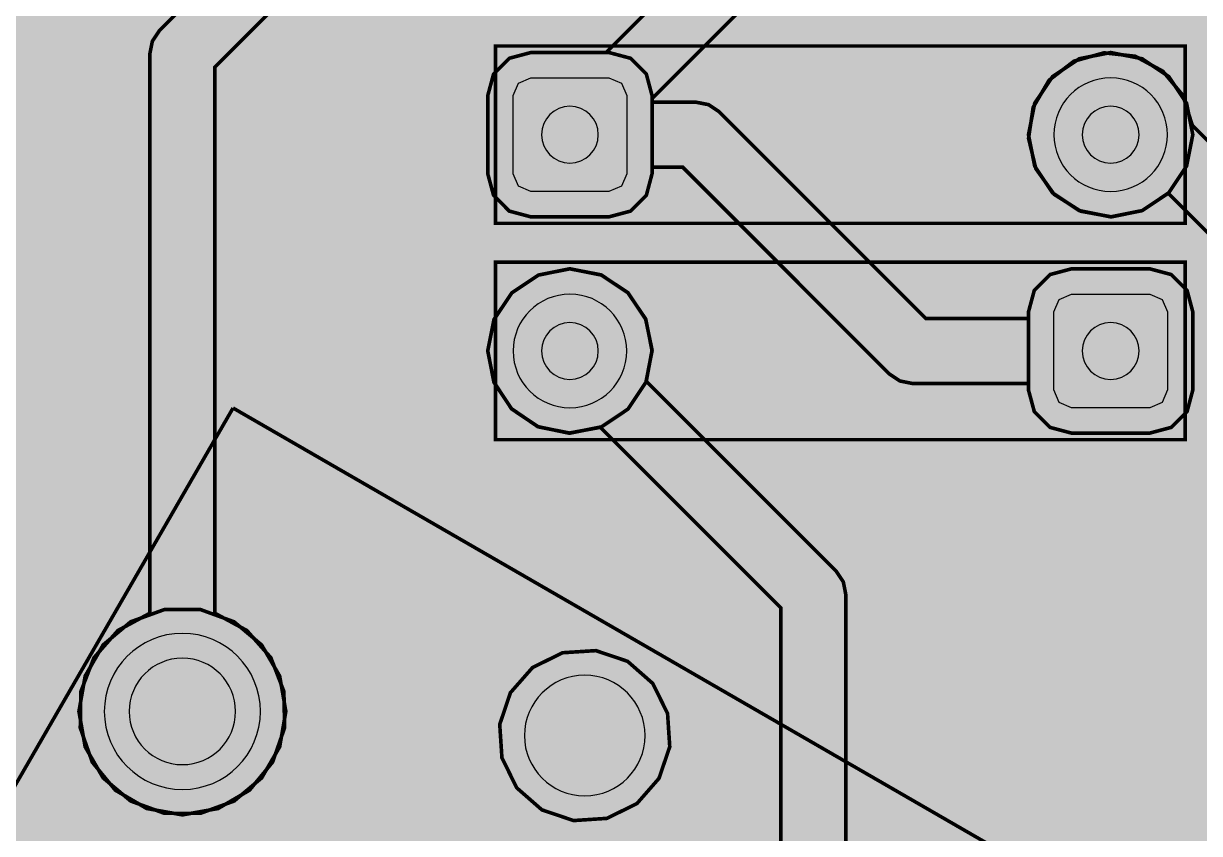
# Model space of a CAD drawing. Header units: millimetres. Extents: x 128 to 251, y -73 to 33.
# Drawn here: x 149.4 to 165.97, y -32.45 to -21.04 of the extents above; entities that cross this region are included whole.
import ezdxf

# ---------------------------------------------------------------- set-up
doc = ezdxf.new("R2010")
doc.units = ezdxf.units.MM
doc.header["$MEASUREMENT"] = 0
for name, color, linetype, true_color in [('Bottom-Layer', 7, 'Continuous', 0x0000ff), ('Bottom-Paste-Mask-Layer', 7, 'Continuous', 0x800000), ('Bottom-Solder-Mask-Layer', 7, 'Continuous', 0xaa00ff), ('F.Courtyard', 7, 'Continuous', 0x022880), ('Hole-Layer', 7, 'Continuous', 0x222222), ('Multi-Layer', 7, 'Continuous', 0xc0c0c0), ('Top-Assembly-Layer', 7, 'Continuous', 0x33cc99), ('Top-Layer', 7, 'Continuous', 0xff0000), ('Top-Paste-Mask-Layer', 7, 'Continuous', 0x808080), ('Top-Silkscreen-Layer', 7, 'Continuous', 0xffcc00), ('Top-Solder-Mask-Layer', 7, 'Continuous', 0x800080), ('User.Drawings', 7, 'Continuous', 0x0229e8)]:
    doc.layers.add(name, color=color, linetype=linetype, true_color=true_color)

msp = doc.modelspace()

# ---------------------------------------------------------------- hatches: boundary and pattern name
at = {"layer": 'Bottom-Layer'}
for points in [[(139.908, 21.105), (140.301, 21.105), (139.878, 20.881), (139.56, 20.524), (139.385, 20.08), (139.375, 19.602), (139.531, 19.15), (139.833, 18.78), (140.246, 18.538), (140.716, 18.454), (141.187, 18.538), (141.599, 18.78), (141.902, 19.15), (142.058, 19.602), (142.048, 20.08), (141.873, 20.524), (141.554, 20.881), (141.132, 21.105), (163.541, 21.105), (163.584, 21.107), (163.626, 21.115), (163.864, 21.098), (164.047, 20.945), (164.108, 20.714), (164.107, 20.705), (164.107, 20.695), (164.107, 15.941), (164.15, 15.447), (164.358, 14.996), (164.707, 14.641), (165.154, 14.426), (165.648, 14.374), (166.475, 14.374), (166.293, 14.159), (166.228, 13.885), (166.228, 12.785), (166.31, 12.481), (166.532, 12.258), (166.836, 12.177), (167.936, 12.177), (168.24, 12.258), (168.463, 12.481), (168.544, 12.785), (168.544, 13.885), (168.479, 14.159), (168.298, 14.374), (185.166, 14.376), (185.189, 14.374), (185.213, 14.374), (185.291, 14.376), (185.771, 14.283), (186.183, 14.018), (186.468, 13.621), (186.586, 13.147), (186.586, 10.433), (186.577, 9.929), (186.723, 9.445), (187.009, 9.03), (187.408, 8.722), (187.883, 8.55), (188.387, 8.532), (203.241, 8.641), (202.829, 8.401), (202.526, 8.035), (202.368, 7.586), (202.375, 7.11), (202.545, 6.665), (202.858, 6.307), (203.276, 6.079), (203.747, 6.008), (204.213, 6.105), (204.617, 6.356), (204.909, 6.732), (205.054, 7.185), (205.034, 7.66), (204.851, 8.1), (204.528, 8.449), (204.104, 8.665), (204.634, 8.898), (205.079, 9.268), (205.405, 9.747), (205.585, 10.297), (205.589, 10.327), (205.59, 10.358), (205.591, 13.287), (205.714, 13.592), (205.933, 13.837), (206.223, 13.993), (230.64, 13.993), (230.657, 13.993), (230.674, 13.995), (231.034, 13.948), (231.338, 13.746), (231.522, 13.432), (231.549, 13.07), (231.545, 13.043), (231.544, 13.017), (231.544, -4.89), (231.561, -5.618), (231.753, -6.32), (232.11, -6.955), (232.609, -7.485), (233.221, -7.879), (236.511, -9.687), (236.878, -10.054), (236.878, -18.76), (220.036, -47.654), (220, -47.741), (219.987, -47.835), (219.987, -49.818), (205.252, -65.512), (204.899, -65.718), (204.522, -65.877), (204.798, -65.5), (204.931, -65.051), (204.903, -64.585), (204.719, -64.155), (204.399, -63.813), (203.983, -63.6), (203.519, -63.54), (203.063, -63.642), (202.668, -63.892), (202.381, -64.262), (202.237, -64.706), (202.252, -65.174), (202.424, -65.608), (202.734, -65.959), (202.032, -65.693), (201.412, -65.269), (190.417, -54.469), (189.885, -54.039), (189.272, -53.734), (188.608, -53.57), (187.924, -53.554), (187.252, -53.686), (186.626, -53.961), (186.074, -54.365), (186.07, -54.368), (186.067, -54.372), (179.529, -60.687), (178.91, -61.051), (178.228, -61.276), (177.513, -61.353), (176.799, -61.277), (176.116, -61.053), (175.496, -60.689), (163.679, -48.655), (163.279, -48.335), (162.795, -48.168), (162.283, -48.173), (161.802, -48.349), (161.408, -48.677), (161.394, -48.695), (161.382, -48.713), (159.334, -51.863), (159.102, -52.068), (158.808, -52.169), (158.498, -52.15), (158.218, -52.014), (158.204, -52.004), (158.19, -51.995), (143.718, -43.141), (143.28, -42.7), (142.939, -42.181), (142.708, -41.604), (142.597, -40.993), (142.597, -40.989), (142.597, -40.985), (141.856, -33.79), (142.235, -34.091), (142.696, -34.239), (143.179, -34.217), (143.624, -34.026), (143.974, -33.692), (144.184, -33.256), (144.228, -32.774), (144.1, -32.307), (143.817, -31.914), (143.414, -31.646), (142.942, -31.537), (142.462, -31.599), (142.035, -31.826), (141.714, -32.189), (141.714, -31.591), (141.709, -30.467), (141.709, -2.111), (141.701, -2.033), (141.676, -1.959), (141.427, -1.592), (141.077, -1.321), (140.661, -1.172), (140.629, -1.168), (140.597, -1.166), (139.838, -1.166), (139.818, -1.167), (139.797, -1.168), (139.527, -1.118), (139.336, -0.921), (139.292, -0.649), (139.295, -0.624), (139.296, -0.598), (139.293, 20.608), (139.376, 20.878), (139.588, 21.063), (139.867, 21.107), (139.887, 21.106)], [(157.649, -23.764), (157.953, -23.683), (158.176, -23.46), (158.257, -23.156), (158.257, -22.056), (158.176, -21.752), (157.953, -21.529), (157.649, -21.448), (156.549, -21.448), (156.245, -21.529), (156.023, -21.752), (155.941, -22.056), (155.941, -23.156), (156.023, -23.46), (156.245, -23.683), (156.549, -23.764)], [(173.851, -47.195), (174.144, -46.776), (174.274, -46.281), (174.224, -45.771), (174.002, -45.31), (173.634, -44.955), (173.166, -44.748), (172.656, -44.715), (172.165, -44.861), (168.225, -40.922), (168.225, -25.019), (168.191, -24.844), (168.091, -24.695), (165.87, -22.474), (165.737, -22.052), (165.455, -21.712), (165.066, -21.501), (164.627, -21.452), (164.202, -21.57), (163.851, -21.839), (163.627, -22.221), (163.562, -22.658), (163.666, -23.087), (163.923, -23.447), (164.296, -23.684), (164.73, -23.764), (165.163, -23.676), (165.532, -23.431), (167.309, -25.209), (167.309, -41.111), (167.344, -41.287), (167.443, -41.435), (171.517, -45.509), (171.371, -46), (171.404, -46.51), (171.611, -46.978), (171.966, -47.346), (172.427, -47.568), (172.937, -47.618), (173.432, -47.488)], [(156.299, -23.156), (156.299, -22.056), (156.373, -21.879), (156.549, -21.806), (157.649, -21.806), (157.826, -21.879), (157.899, -22.056), (157.899, -23.156), (157.826, -23.333), (157.649, -23.406), (156.549, -23.406), (156.373, -23.333)], [(163.919, -22.606, 1), (165.519, -22.606, 1)], [(158.257, -25.654), (158.169, -25.211), (157.918, -24.835), (157.543, -24.584), (157.099, -24.496), (156.656, -24.584), (156.28, -24.835), (156.029, -25.211), (155.941, -25.654), (156.029, -26.097), (156.28, -26.473), (156.656, -26.724), (157.099, -26.812), (157.543, -26.724), (157.918, -26.473), (158.169, -26.097)], [(164.169, -24.496), (163.865, -24.577), (163.643, -24.8), (163.561, -25.104), (163.561, -26.204), (163.643, -26.508), (163.865, -26.731), (164.169, -26.812), (165.269, -26.812), (165.573, -26.731), (165.796, -26.508), (165.877, -26.204), (165.877, -25.104), (165.796, -24.8), (165.573, -24.577), (165.269, -24.496)], [(156.299, -25.654, 1), (157.899, -25.654, 1)], [(165.519, -25.104), (165.519, -26.204), (165.446, -26.381), (165.269, -26.454), (164.169, -26.454), (163.993, -26.381), (163.919, -26.204), (163.919, -25.104), (163.993, -24.927), (164.169, -24.854), (165.269, -24.854), (165.446, -24.927)], [(150.909, -31.997), (151.385, -32.17), (151.892, -32.17), (152.367, -31.997), (152.755, -31.671), (153.009, -31.233), (153.096, -30.734), (153.009, -30.235), (152.755, -29.797), (152.367, -29.471), (151.892, -29.298), (151.385, -29.298), (150.909, -29.471), (150.521, -29.797), (150.268, -30.235), (150.18, -30.734), (150.268, -31.233), (150.521, -31.671)], [(150.538, -30.734, 1), (152.738, -30.734, 1)], [(156.704, -32.121), (157.15, -32.272), (157.62, -32.241), (158.043, -32.033), (158.354, -31.678), (158.506, -31.232), (158.475, -30.762), (158.266, -30.339), (157.912, -30.028), (157.465, -29.877), (156.995, -29.907), (156.572, -30.116), (156.261, -30.47), (156.11, -30.917), (156.141, -31.387), (156.349, -31.81)], [(156.458, -31.074, 1), (158.158, -31.074, 1)]]:
    msp.add_hatch(color=256, dxfattribs=at).paths.add_polyline_path(points)
at = {"layer": 'Bottom-Paste-Mask-Layer'}
for points in [[(156.299, -23.156), (156.299, -22.056), (156.373, -21.879), (156.549, -21.806), (157.649, -21.806), (157.826, -21.879), (157.899, -22.056), (157.899, -23.156), (157.826, -23.333), (157.649, -23.406), (156.549, -23.406), (156.373, -23.333)], [(163.919, -22.606, 1), (165.519, -22.606, 1)], [(156.299, -25.654, 1), (157.899, -25.654, 1)], [(165.519, -25.104), (165.519, -26.204), (165.446, -26.381), (165.269, -26.454), (164.169, -26.454), (163.993, -26.381), (163.919, -26.204), (163.919, -25.104), (163.993, -24.927), (164.169, -24.854), (165.269, -24.854), (165.446, -24.927)], [(150.538, -30.734, 1), (152.738, -30.734, 1)], [(156.458, -31.074, 1), (158.158, -31.074, 1)]]:
    msp.add_hatch(color=256, dxfattribs=at).paths.add_polyline_path(points)
at = {"layer": 'Bottom-Solder-Mask-Layer'}
for points in [[(156.299, -23.156), (156.299, -22.056), (156.373, -21.879), (156.549, -21.806), (157.649, -21.806), (157.826, -21.879), (157.899, -22.056), (157.899, -23.156), (157.826, -23.333), (157.649, -23.406), (156.549, -23.406), (156.373, -23.333)], [(163.919, -22.606, 1), (165.519, -22.606, 1)], [(156.299, -25.654, 1), (157.899, -25.654, 1)], [(165.519, -25.104), (165.519, -26.204), (165.446, -26.381), (165.269, -26.454), (164.169, -26.454), (163.993, -26.381), (163.919, -26.204), (163.919, -25.104), (163.993, -24.927), (164.169, -24.854), (165.269, -24.854), (165.446, -24.927)], [(150.538, -30.734, 1), (152.738, -30.734, 1)], [(156.458, -31.074, 1), (158.158, -31.074, 1)]]:
    msp.add_hatch(color=256, dxfattribs=at).paths.add_polyline_path(points)
at = {"layer": 'Hole-Layer'}
for points in [[(156.699, -22.606, 1), (157.499, -22.606, 1)], [(164.319, -22.606, 1), (165.119, -22.606, 1)], [(156.699, -25.654, 1), (157.499, -25.654, 1)], [(164.319, -25.654, 1), (165.119, -25.654, 1)], [(150.888, -30.734, 1), (152.388, -30.734, 1)], [(156.458, -31.074, 1), (158.158, -31.074, 1)]]:
    msp.add_hatch(color=256, dxfattribs=at).paths.add_polyline_path(points)
at = {"layer": 'Multi-Layer'}
for points in [[(156.299, -23.156), (156.299, -22.056), (156.373, -21.879), (156.549, -21.806), (157.649, -21.806), (157.826, -21.879), (157.899, -22.056), (157.899, -23.156), (157.826, -23.333), (157.649, -23.406), (156.549, -23.406), (156.373, -23.333)], [(156.299, -23.156), (156.299, -22.056), (156.373, -21.879), (156.549, -21.806), (157.649, -21.806), (157.826, -21.879), (157.899, -22.056), (157.899, -23.156), (157.826, -23.333), (157.649, -23.406), (156.549, -23.406), (156.373, -23.333)], [(156.299, -23.156), (156.299, -22.056), (156.373, -21.879), (156.549, -21.806), (157.649, -21.806), (157.826, -21.879), (157.899, -22.056), (157.899, -23.156), (157.826, -23.333), (157.649, -23.406), (156.549, -23.406), (156.373, -23.333)], [(163.919, -22.606, 1), (165.519, -22.606, 1)], [(163.919, -22.606, 1), (165.519, -22.606, 1)], [(163.919, -22.606, 1), (165.519, -22.606, 1)], [(156.299, -25.654, 1), (157.899, -25.654, 1)], [(156.299, -25.654, 1), (157.899, -25.654, 1)], [(156.299, -25.654, 1), (157.899, -25.654, 1)], [(165.519, -25.104), (165.519, -26.204), (165.446, -26.381), (165.269, -26.454), (164.169, -26.454), (163.993, -26.381), (163.919, -26.204), (163.919, -25.104), (163.993, -24.927), (164.169, -24.854), (165.269, -24.854), (165.446, -24.927)], [(165.519, -25.104), (165.519, -26.204), (165.446, -26.381), (165.269, -26.454), (164.169, -26.454), (163.993, -26.381), (163.919, -26.204), (163.919, -25.104), (163.993, -24.927), (164.169, -24.854), (165.269, -24.854), (165.446, -24.927)], [(165.519, -25.104), (165.519, -26.204), (165.446, -26.381), (165.269, -26.454), (164.169, -26.454), (163.993, -26.381), (163.919, -26.204), (163.919, -25.104), (163.993, -24.927), (164.169, -24.854), (165.269, -24.854), (165.446, -24.927)], [(150.538, -30.734, 1), (152.738, -30.734, 1)], [(150.538, -30.734, 1), (152.738, -30.734, 1)], [(150.538, -30.734, 1), (152.738, -30.734, 1)], [(156.458, -31.074, 1), (158.158, -31.074, 1)], [(156.458, -31.074, 1), (158.158, -31.074, 1)], [(156.458, -31.074, 1), (158.158, -31.074, 1)]]:
    msp.add_hatch(color=256, dxfattribs=at).paths.add_polyline_path(points)
at = {"layer": 'Top-Layer'}
for points in [[(139.908, 21.105), (140.301, 21.105), (139.878, 20.881), (139.56, 20.524), (139.385, 20.08), (139.375, 19.602), (139.531, 19.15), (139.833, 18.78), (140.246, 18.538), (140.716, 18.454), (141.187, 18.538), (141.599, 18.78), (141.902, 19.15), (142.058, 19.602), (142.048, 20.08), (141.873, 20.524), (141.554, 20.881), (141.132, 21.105), (163.541, 21.105), (163.584, 21.107), (163.626, 21.115), (163.864, 21.098), (164.047, 20.945), (164.108, 20.714), (164.107, 20.705), (164.107, 20.695), (164.107, 15.941), (164.15, 15.447), (164.358, 14.996), (164.707, 14.641), (165.154, 14.426), (165.648, 14.374), (166.475, 14.374), (166.293, 14.159), (166.228, 13.885), (166.228, 12.825), (162.744, 9.341), (162.645, 9.192), (162.61, 9.017), (162.61, 0.86), (162.441, 0.597), (162.412, 0.286), (162.528, -0.004), (162.765, -0.208), (163.068, -0.282), (163.372, -0.208), (163.608, -0.004), (163.725, 0.286), (163.695, 0.597), (163.526, 0.86), (163.526, 8.827), (166.876, 12.177), (167.936, 12.177), (168.24, 12.258), (168.463, 12.481), (168.544, 12.785), (168.544, 12.877), (178.246, 12.877), (184.334, 6.788), (184.483, 6.689), (184.658, 6.654), (196.026, 6.654), (198.304, 4.375), (198.453, 4.276), (198.628, 4.241), (205.359, 4.241), (205.535, 4.276), (205.683, 4.375), (207.2, 5.892), (208.002, 5.892), (208.263, 5.498), (208.656, 5.234), (209.119, 5.142), (211.019, 5.142), (211.482, 5.234), (211.874, 5.496), (212.136, 5.888), (212.228, 6.35), (212.136, 6.812), (211.874, 7.204), (211.482, 7.466), (211.019, 7.558), (209.119, 7.558), (208.656, 7.466), (208.263, 7.202), (208.002, 6.808), (207.01, 6.808), (206.835, 6.773), (206.686, 6.674), (205.17, 5.157), (198.818, 5.157), (196.539, 7.436), (196.391, 7.535), (196.215, 7.57), (184.848, 7.57), (178.759, 13.659), (178.611, 13.758), (178.435, 13.793), (168.544, 13.793), (168.544, 13.885), (168.479, 14.159), (168.298, 14.374), (185.166, 14.376), (185.189, 14.374), (185.213, 14.374), (185.291, 14.376), (185.771, 14.283), (186.183, 14.018), (186.468, 13.621), (186.586, 13.147), (186.586, 10.433), (186.577, 9.929), (186.723, 9.445), (187.009, 9.03), (187.408, 8.722), (187.883, 8.55), (188.387, 8.532), (203.241, 8.641), (202.829, 8.401), (202.526, 8.035), (202.368, 7.586), (202.375, 7.11), (202.545, 6.665), (202.858, 6.307), (203.276, 6.079), (203.747, 6.008), (204.213, 6.105), (204.617, 6.356), (204.909, 6.732), (205.054, 7.185), (205.034, 7.66), (204.851, 8.1), (204.528, 8.449), (204.104, 8.665), (204.634, 8.898), (205.079, 9.268), (205.405, 9.747), (205.585, 10.297), (205.589, 10.327), (205.59, 10.358), (205.591, 13.287), (205.714, 13.592), (205.933, 13.837), (206.223, 13.993), (230.64, 13.993), (230.657, 13.993), (230.674, 13.995), (231.034, 13.948), (231.338, 13.746), (231.522, 13.432), (231.549, 13.07), (231.545, 13.043), (231.544, 13.017), (231.544, -4.89), (231.561, -5.618), (231.753, -6.32), (232.11, -6.955), (232.609, -7.485), (233.221, -7.879), (236.511, -9.687), (236.878, -10.054), (236.878, -18.76), (220.036, -47.654), (220, -47.741), (219.987, -47.835), (219.987, -49.818), (205.252, -65.512), (204.899, -65.718), (204.522, -65.877), (204.798, -65.5), (204.931, -65.051), (204.903, -64.585), (204.719, -64.155), (204.399, -63.813), (203.983, -63.6), (203.519, -63.54), (203.063, -63.642), (202.668, -63.892), (202.381, -64.262), (202.237, -64.706), (202.252, -65.174), (202.424, -65.608), (202.734, -65.959), (202.032, -65.693), (201.412, -65.269), (190.417, -54.469), (189.885, -54.039), (189.272, -53.734), (188.608, -53.57), (187.924, -53.554), (187.252, -53.686), (186.626, -53.961), (186.074, -54.365), (186.07, -54.368), (186.067, -54.372), (179.529, -60.687), (178.91, -61.051), (178.228, -61.276), (177.513, -61.353), (176.799, -61.277), (176.116, -61.053), (175.496, -60.689), (163.679, -48.655), (163.279, -48.335), (162.795, -48.168), (162.283, -48.173), (161.802, -48.349), (161.408, -48.677), (161.394, -48.695), (161.382, -48.713), (159.334, -51.863), (159.102, -52.068), (158.808, -52.169), (158.498, -52.15), (158.218, -52.014), (158.204, -52.004), (158.19, -51.995), (143.718, -43.141), (143.28, -42.7), (142.939, -42.181), (142.708, -41.604), (142.597, -40.993), (142.597, -40.989), (142.597, -40.985), (141.856, -33.79), (142.235, -34.091), (142.696, -34.239), (143.179, -34.217), (143.624, -34.026), (143.974, -33.692), (144.184, -33.256), (144.228, -32.774), (144.1, -32.307), (143.817, -31.914), (143.414, -31.646), (142.942, -31.537), (142.462, -31.599), (142.035, -31.826), (141.714, -32.189), (141.714, -31.591), (141.709, -30.467), (141.709, -2.111), (141.701, -2.033), (141.676, -1.959), (141.427, -1.592), (141.077, -1.321), (140.661, -1.172), (140.629, -1.168), (140.597, -1.166), (139.838, -1.166), (139.818, -1.167), (139.797, -1.168), (139.527, -1.118), (139.336, -0.921), (139.292, -0.649), (139.295, -0.624), (139.296, -0.598), (139.293, 20.608), (139.376, 20.878), (139.588, 21.063), (139.867, 21.107), (139.887, 21.106)], [(151.18, -29.35), (150.73, -29.593), (150.392, -29.977), (150.207, -30.454), (150.199, -30.966), (150.368, -31.449), (150.693, -31.844), (151.135, -32.102), (151.638, -32.192), (152.142, -32.102), (152.584, -31.844), (152.909, -31.449), (153.078, -30.966), (153.069, -30.454), (152.885, -29.977), (152.546, -29.593), (152.096, -29.35), (152.096, -21.653), (156.527, -17.222), (158.877, -17.222), (159.053, -17.187), (159.201, -17.088), (161.614, -14.675), (161.714, -14.526), (161.748, -14.351), (161.748, -8.89), (161.714, -8.715), (161.614, -8.566), (159.963, -6.915), (159.815, -6.816), (159.639, -6.781), (156.868, -6.781), (156.667, -6.311), (156.315, -5.939), (155.857, -5.712), (155.348, -5.657), (154.852, -5.781), (154.429, -6.069), (154.132, -6.485), (153.996, -6.978), (154.039, -7.488), (154.256, -7.951), (154.619, -8.311), (155.084, -8.524), (155.594, -8.563), (156.086, -8.423), (156.5, -8.122), (156.784, -7.697), (159.45, -7.697), (160.832, -9.08), (160.832, -14.161), (158.688, -16.306), (156.337, -16.306), (156.162, -16.341), (156.013, -16.44), (151.314, -21.139), (151.215, -21.288), (151.18, -21.463)], [(156.549, -21.448), (156.245, -21.529), (156.023, -21.752), (155.941, -22.056), (155.941, -23.156), (156.023, -23.46), (156.245, -23.683), (156.549, -23.764), (157.649, -23.764), (157.953, -23.683), (158.176, -23.46), (158.257, -23.156), (158.257, -23.064), (158.688, -23.064), (161.601, -25.978), (161.75, -26.077), (161.925, -26.112), (163.561, -26.112), (163.561, -26.204), (163.643, -26.508), (163.865, -26.731), (164.169, -26.812), (165.269, -26.812), (165.573, -26.731), (165.796, -26.508), (165.877, -26.204), (165.877, -25.104), (165.796, -24.8), (165.573, -24.577), (165.269, -24.496), (164.169, -24.496), (163.865, -24.577), (163.643, -24.8), (163.561, -25.104), (163.561, -25.196), (162.115, -25.196), (159.201, -22.282), (159.053, -22.183), (158.877, -22.148), (158.257, -22.148), (158.257, -22.096), (163.392, -16.961), (163.492, -16.812), (163.526, -16.637), (163.526, -8.861), (163.695, -8.598), (163.725, -8.287), (163.608, -7.997), (163.372, -7.793), (163.068, -7.719), (162.765, -7.793), (162.528, -7.997), (162.412, -8.287), (162.441, -8.598), (162.61, -8.861), (162.61, -16.447), (157.61, -21.448)], [(163.561, -22.606), (163.649, -23.049), (163.9, -23.425), (164.276, -23.676), (164.719, -23.764), (165.163, -23.676), (165.538, -23.425), (165.789, -23.049), (165.877, -22.606), (165.789, -22.163), (165.538, -21.787), (165.163, -21.536), (164.719, -21.448), (164.276, -21.536), (163.9, -21.787), (163.649, -22.163)], [(156.299, -23.156), (156.299, -22.056), (156.373, -21.879), (156.549, -21.806), (157.649, -21.806), (157.826, -21.879), (157.899, -22.056), (157.899, -23.156), (157.826, -23.333), (157.649, -23.406), (156.549, -23.406), (156.373, -23.333)], [(163.919, -22.606, 1), (165.519, -22.606, 1)], [(160.07, -37.148), (154.751, -42.468), (151.574, -42.468), (149.556, -40.45), (149.556, -39.258), (150.008, -38.806), (150.499, -38.952), (151.009, -38.92), (151.477, -38.713), (151.845, -38.357), (152.067, -37.896), (152.116, -37.387), (151.987, -36.892), (151.694, -36.472), (151.274, -36.18), (150.779, -36.05), (150.27, -36.099), (149.809, -36.321), (149.453, -36.689), (149.247, -37.157), (149.214, -37.668), (149.36, -38.158), (148.774, -38.744), (148.675, -38.893), (148.64, -39.068), (148.64, -40.64), (148.675, -40.815), (148.774, -40.964), (151.06, -43.25), (151.209, -43.349), (151.384, -43.384), (154.94, -43.384), (155.116, -43.349), (155.264, -43.25), (160.852, -37.662), (160.952, -37.513), (160.986, -37.338), (160.986, -29.083), (160.952, -28.908), (160.852, -28.759), (158.175, -26.082), (158.257, -25.64), (158.165, -25.2), (157.912, -24.829), (157.536, -24.581), (157.095, -24.496), (156.654, -24.585), (156.28, -24.835), (156.03, -25.209), (155.941, -25.649), (156.027, -26.091), (156.274, -26.466), (156.645, -26.72), (157.085, -26.812), (157.527, -26.73), (160.07, -29.273)], [(156.299, -25.654, 1), (157.899, -25.654, 1)], [(165.519, -25.104), (165.519, -26.204), (165.446, -26.381), (165.269, -26.454), (164.169, -26.454), (163.993, -26.381), (163.919, -26.204), (163.919, -25.104), (163.993, -24.927), (164.169, -24.854), (165.269, -24.854), (165.446, -24.927)], [(150.538, -30.734, 1), (152.738, -30.734, 1)], [(156.704, -32.121), (157.15, -32.272), (157.62, -32.241), (158.043, -32.033), (158.354, -31.678), (158.506, -31.232), (158.475, -30.762), (158.266, -30.339), (157.912, -30.028), (157.465, -29.877), (156.995, -29.907), (156.572, -30.116), (156.261, -30.47), (156.11, -30.917), (156.141, -31.387), (156.349, -31.81)], [(156.458, -31.074, 1), (158.158, -31.074, 1)]]:
    msp.add_hatch(color=256, dxfattribs=at).paths.add_polyline_path(points)
at = {"layer": 'Top-Paste-Mask-Layer'}
for points in [[(156.299, -23.156), (156.299, -22.056), (156.373, -21.879), (156.549, -21.806), (157.649, -21.806), (157.826, -21.879), (157.899, -22.056), (157.899, -23.156), (157.826, -23.333), (157.649, -23.406), (156.549, -23.406), (156.373, -23.333)], [(163.919, -22.606, 1), (165.519, -22.606, 1)], [(156.299, -25.654, 1), (157.899, -25.654, 1)], [(165.519, -25.104), (165.519, -26.204), (165.446, -26.381), (165.269, -26.454), (164.169, -26.454), (163.993, -26.381), (163.919, -26.204), (163.919, -25.104), (163.993, -24.927), (164.169, -24.854), (165.269, -24.854), (165.446, -24.927)], [(150.538, -30.734, 1), (152.738, -30.734, 1)], [(156.458, -31.074, 1), (158.158, -31.074, 1)]]:
    msp.add_hatch(color=256, dxfattribs=at).paths.add_polyline_path(points)
at = {"layer": 'Top-Solder-Mask-Layer'}
for points in [[(156.299, -23.156), (156.299, -22.056), (156.373, -21.879), (156.549, -21.806), (157.649, -21.806), (157.826, -21.879), (157.899, -22.056), (157.899, -23.156), (157.826, -23.333), (157.649, -23.406), (156.549, -23.406), (156.373, -23.333)], [(163.919, -22.606, 1), (165.519, -22.606, 1)], [(156.299, -25.654, 1), (157.899, -25.654, 1)], [(165.519, -25.104), (165.519, -26.204), (165.446, -26.381), (165.269, -26.454), (164.169, -26.454), (163.993, -26.381), (163.919, -26.204), (163.919, -25.104), (163.993, -24.927), (164.169, -24.854), (165.269, -24.854), (165.446, -24.927)], [(150.538, -30.734, 1), (152.738, -30.734, 1)], [(156.458, -31.074, 1), (158.158, -31.074, 1)]]:
    msp.add_hatch(color=256, dxfattribs=at).paths.add_polyline_path(points)

# ---------------------------------------------------------------- linework, layer by layer
at = {"layer": 'Bottom-Layer', "const_width": 0.0508}
for points in [[(157.649, -23.764), (157.953, -23.683), (158.176, -23.46), (158.257, -23.156), (158.257, -22.056), (158.176, -21.752), (157.953, -21.529), (157.649, -21.448), (156.549, -21.448), (156.245, -21.529), (156.023, -21.752), (155.941, -22.056), (155.941, -23.156), (156.023, -23.46), (156.245, -23.683), (156.549, -23.764)], [(158.257, -25.654), (158.169, -25.211), (157.918, -24.835), (157.543, -24.584), (157.099, -24.496), (156.656, -24.584), (156.28, -24.835), (156.029, -25.211), (155.941, -25.654), (156.029, -26.097), (156.28, -26.473), (156.656, -26.724), (157.099, -26.812), (157.543, -26.724), (157.918, -26.473), (158.169, -26.097)], [(164.169, -24.496), (163.865, -24.577), (163.643, -24.8), (163.561, -25.104), (163.561, -26.204), (163.643, -26.508), (163.865, -26.731), (164.169, -26.812), (165.269, -26.812), (165.573, -26.731), (165.796, -26.508), (165.877, -26.204), (165.877, -25.104), (165.796, -24.8), (165.573, -24.577), (165.269, -24.496)], [(150.909, -31.997), (151.385, -32.17), (151.892, -32.17), (152.367, -31.997), (152.755, -31.671), (153.009, -31.233), (153.096, -30.734), (153.009, -30.235), (152.755, -29.797), (152.367, -29.471), (151.892, -29.298), (151.385, -29.298), (150.909, -29.471), (150.521, -29.797), (150.268, -30.235), (150.18, -30.734), (150.268, -31.233), (150.521, -31.671)], [(156.704, -32.121), (157.15, -32.272), (157.62, -32.241), (158.043, -32.033), (158.354, -31.678), (158.506, -31.232), (158.475, -30.762), (158.266, -30.339), (157.912, -30.028), (157.465, -29.877), (156.995, -29.907), (156.572, -30.116), (156.261, -30.47), (156.11, -30.917), (156.141, -31.387), (156.349, -31.81)]]:
    msp.add_lwpolyline(points, close=True, dxfattribs=at)
at = {"layer": 'Bottom-Layer'}
for points, const_width in [([(168.091, -24.695), (165.87, -22.474), (165.737, -22.052), (165.455, -21.712), (165.066, -21.501), (164.627, -21.452), (164.202, -21.57), (163.851, -21.839), (163.627, -22.221), (163.562, -22.658), (163.666, -23.087), (163.923, -23.447), (164.296, -23.684), (164.73, -23.764), (165.163, -23.676), (165.532, -23.431), (167.309, -25.209)], 0.0508), ([(165.354, -22.606), (164.719, -22.606)], 0.2), ([(167.767, -25.019), (165.354, -22.606)], 0.2)]:
    msp.add_lwpolyline(points, dxfattribs=dict(at, const_width=const_width))
for points in [[(156.299, -23.156), (156.299, -22.056), (156.373, -21.879), (156.549, -21.806), (157.649, -21.806), (157.826, -21.879), (157.899, -22.056), (157.899, -23.156), (157.826, -23.333), (157.649, -23.406), (156.549, -23.406), (156.373, -23.333)], [(165.519, -25.104), (165.519, -26.204), (165.446, -26.381), (165.269, -26.454), (164.169, -26.454), (163.993, -26.381), (163.919, -26.204), (163.919, -25.104), (163.993, -24.927), (164.169, -24.854), (165.269, -24.854), (165.446, -24.927)]]:
    msp.add_lwpolyline(points, close=True, dxfattribs=at)
for points in [[(163.919, -22.606, 1), (165.519, -22.606, 1)], [(156.299, -25.654, 1), (157.899, -25.654, 1)], [(150.538, -30.734, 1), (152.738, -30.734, 1)], [(156.458, -31.074, 1), (158.158, -31.074, 1)]]:
    msp.add_lwpolyline(points, format="xyb", close=True, dxfattribs=at)
at = {"layer": 'Bottom-Paste-Mask-Layer'}
for points in [[(156.299, -23.156), (156.299, -22.056), (156.373, -21.879), (156.549, -21.806), (157.649, -21.806), (157.826, -21.879), (157.899, -22.056), (157.899, -23.156), (157.826, -23.333), (157.649, -23.406), (156.549, -23.406), (156.373, -23.333)], [(165.519, -25.104), (165.519, -26.204), (165.446, -26.381), (165.269, -26.454), (164.169, -26.454), (163.993, -26.381), (163.919, -26.204), (163.919, -25.104), (163.993, -24.927), (164.169, -24.854), (165.269, -24.854), (165.446, -24.927)]]:
    msp.add_lwpolyline(points, close=True, dxfattribs=at)
for points in [[(163.919, -22.606, 1), (165.519, -22.606, 1)], [(156.299, -25.654, 1), (157.899, -25.654, 1)], [(150.538, -30.734, 1), (152.738, -30.734, 1)], [(156.458, -31.074, 1), (158.158, -31.074, 1)]]:
    msp.add_lwpolyline(points, format="xyb", close=True, dxfattribs=at)
at = {"layer": 'Bottom-Solder-Mask-Layer'}
for points in [[(156.299, -23.156), (156.299, -22.056), (156.373, -21.879), (156.549, -21.806), (157.649, -21.806), (157.826, -21.879), (157.899, -22.056), (157.899, -23.156), (157.826, -23.333), (157.649, -23.406), (156.549, -23.406), (156.373, -23.333)], [(165.519, -25.104), (165.519, -26.204), (165.446, -26.381), (165.269, -26.454), (164.169, -26.454), (163.993, -26.381), (163.919, -26.204), (163.919, -25.104), (163.993, -24.927), (164.169, -24.854), (165.269, -24.854), (165.446, -24.927)]]:
    msp.add_lwpolyline(points, close=True, dxfattribs=at)
for points in [[(163.919, -22.606, 1), (165.519, -22.606, 1)], [(156.299, -25.654, 1), (157.899, -25.654, 1)], [(150.538, -30.734, 1), (152.738, -30.734, 1)], [(156.458, -31.074, 1), (158.158, -31.074, 1)]]:
    msp.add_lwpolyline(points, format="xyb", close=True, dxfattribs=at)
at = {"layer": 'F.Courtyard', "const_width": 0.05}
for points in [[(156.049, -21.356), (165.769, -21.356), (165.769, -23.856), (156.049, -23.856)], [(156.049, -21.356), (165.769, -21.356), (165.769, -23.856), (156.049, -23.856)], [(165.769, -26.904), (156.049, -26.904), (156.049, -24.404), (165.769, -24.404)], [(165.769, -26.904), (156.049, -26.904), (156.049, -24.404), (165.769, -24.404)]]:
    msp.add_lwpolyline(points, close=True, dxfattribs=at)
for points in [[(145.752, -37.89), (152.352, -26.458)], [(145.752, -37.89), (152.352, -26.458)], [(152.352, -26.458), (163.784, -33.058)], [(152.352, -26.458), (163.784, -33.058)]]:
    msp.add_lwpolyline(points, dxfattribs=at)
at = {"layer": 'Hole-Layer'}
for points in [[(156.699, -22.606, 1), (157.499, -22.606), (157.499, -22.606, 1), (156.699, -22.606)], [(164.319, -22.606, 1), (165.119, -22.606), (165.119, -22.606, 1), (164.319, -22.606)], [(156.699, -25.654, 1), (157.499, -25.654), (157.499, -25.654, 1), (156.699, -25.654)], [(164.319, -25.654, 1), (165.119, -25.654), (165.119, -25.654, 1), (164.319, -25.654)]]:
    msp.add_lwpolyline(points, format="xyb", dxfattribs=at)
for points in [[(150.888, -30.734, 1), (152.388, -30.734, 1)], [(156.458, -31.074, 1), (158.158, -31.074, 1)]]:
    msp.add_lwpolyline(points, format="xyb", close=True, dxfattribs=at)
at = {"layer": 'Multi-Layer'}
for points in [[(156.299, -23.156), (156.299, -22.056), (156.373, -21.879), (156.549, -21.806), (157.649, -21.806), (157.826, -21.879), (157.899, -22.056), (157.899, -23.156), (157.826, -23.333), (157.649, -23.406), (156.549, -23.406), (156.373, -23.333)], [(156.299, -23.156), (156.299, -22.056), (156.373, -21.879), (156.549, -21.806), (157.649, -21.806), (157.826, -21.879), (157.899, -22.056), (157.899, -23.156), (157.826, -23.333), (157.649, -23.406), (156.549, -23.406), (156.373, -23.333)], [(156.299, -23.156), (156.299, -22.056), (156.373, -21.879), (156.549, -21.806), (157.649, -21.806), (157.826, -21.879), (157.899, -22.056), (157.899, -23.156), (157.826, -23.333), (157.649, -23.406), (156.549, -23.406), (156.373, -23.333)], [(165.519, -25.104), (165.519, -26.204), (165.446, -26.381), (165.269, -26.454), (164.169, -26.454), (163.993, -26.381), (163.919, -26.204), (163.919, -25.104), (163.993, -24.927), (164.169, -24.854), (165.269, -24.854), (165.446, -24.927)], [(165.519, -25.104), (165.519, -26.204), (165.446, -26.381), (165.269, -26.454), (164.169, -26.454), (163.993, -26.381), (163.919, -26.204), (163.919, -25.104), (163.993, -24.927), (164.169, -24.854), (165.269, -24.854), (165.446, -24.927)], [(165.519, -25.104), (165.519, -26.204), (165.446, -26.381), (165.269, -26.454), (164.169, -26.454), (163.993, -26.381), (163.919, -26.204), (163.919, -25.104), (163.993, -24.927), (164.169, -24.854), (165.269, -24.854), (165.446, -24.927)]]:
    msp.add_lwpolyline(points, close=True, dxfattribs=at)
for points in [[(163.919, -22.606, 1), (165.519, -22.606, 1)], [(163.919, -22.606, 1), (165.519, -22.606, 1)], [(163.919, -22.606, 1), (165.519, -22.606, 1)], [(156.299, -25.654, 1), (157.899, -25.654, 1)], [(156.299, -25.654, 1), (157.899, -25.654, 1)], [(156.299, -25.654, 1), (157.899, -25.654, 1)], [(150.538, -30.734, 1), (152.738, -30.734, 1)], [(150.538, -30.734, 1), (152.738, -30.734, 1)], [(150.538, -30.734, 1), (152.738, -30.734, 1)], [(156.458, -31.074, 1), (158.158, -31.074, 1)], [(156.458, -31.074, 1), (158.158, -31.074, 1)], [(156.458, -31.074, 1), (158.158, -31.074, 1)]]:
    msp.add_lwpolyline(points, format="xyb", close=True, dxfattribs=at)
at = {"layer": 'Top-Assembly-Layer', "const_width": 0.1}
for points in [[(158.909, -21.606), (162.909, -21.606), (162.909, -23.606), (158.909, -23.606)], [(158.909, -21.606), (162.909, -21.606), (162.909, -23.606), (158.909, -23.606)], [(162.909, -26.654), (158.909, -26.654), (158.909, -24.654), (162.909, -24.654)], [(162.909, -26.654), (158.909, -26.654), (158.909, -24.654), (162.909, -24.654)]]:
    msp.add_lwpolyline(points, close=True, dxfattribs=at)
for points in [[(159.409, -21.606), (159.409, -23.606)], [(159.409, -21.606), (159.409, -23.606)], [(159.509, -21.606), (159.509, -23.606)], [(159.509, -21.606), (159.509, -23.606)], [(159.609, -21.606), (159.609, -23.606)], [(159.609, -21.606), (159.609, -23.606)], [(157.099, -22.606), (158.909, -22.606)], [(157.099, -22.606), (158.909, -22.606)], [(164.719, -22.606), (162.909, -22.606)], [(164.719, -22.606), (162.909, -22.606)], [(162.209, -26.654), (162.209, -24.654)], [(162.209, -26.654), (162.209, -24.654)], [(162.309, -26.654), (162.309, -24.654)], [(162.309, -26.654), (162.309, -24.654)], [(162.409, -26.654), (162.409, -24.654)], [(162.409, -26.654), (162.409, -24.654)], [(157.099, -25.654), (158.909, -25.654)], [(157.099, -25.654), (158.909, -25.654)], [(164.719, -25.654), (162.909, -25.654)], [(164.719, -25.654), (162.909, -25.654)], [(146.093, -37.798), (152.443, -26.799)], [(146.093, -37.798), (152.443, -26.799)], [(152.443, -26.799), (163.442, -33.15)], [(152.443, -26.799), (163.442, -33.15)]]:
    msp.add_lwpolyline(points, dxfattribs=at)
at = {"layer": 'Top-Layer'}
for points, const_width in [([(156.013, -16.44), (151.314, -21.139), (151.215, -21.288), (151.18, -21.463), (151.18, -29.35), (150.73, -29.593), (150.392, -29.977), (150.207, -30.454), (150.199, -30.966), (150.368, -31.449), (150.693, -31.844), (151.135, -32.102), (151.638, -32.192), (152.142, -32.102), (152.584, -31.844), (152.909, -31.449), (153.078, -30.966), (153.069, -30.454), (152.885, -29.977), (152.546, -29.593), (152.096, -29.35), (152.096, -21.653), (156.527, -17.222)], 0.0508), ([(162.61, -16.447), (157.61, -21.448), (156.549, -21.448), (156.245, -21.529), (156.023, -21.752), (155.941, -22.056), (155.941, -23.156), (156.023, -23.46), (156.245, -23.683), (156.549, -23.764), (157.649, -23.764), (157.953, -23.683), (158.176, -23.46), (158.257, -23.156), (158.257, -23.064), (158.688, -23.064), (161.601, -25.978), (161.75, -26.077), (161.925, -26.112), (163.561, -26.112), (163.561, -26.204), (163.643, -26.508), (163.865, -26.731), (164.169, -26.812), (165.269, -26.812), (165.573, -26.731), (165.796, -26.508), (165.877, -26.204), (165.877, -25.104), (165.796, -24.8), (165.573, -24.577), (165.269, -24.496), (164.169, -24.496), (163.865, -24.577), (163.643, -24.8), (163.561, -25.104), (163.561, -25.196), (162.115, -25.196), (159.201, -22.282), (159.053, -22.183), (158.877, -22.148), (158.257, -22.148), (158.257, -22.096), (163.392, -16.961)], 0.0508), ([(157.099, -22.606), (163.068, -16.637)], 0.2), ([(151.638, -21.463), (156.337, -16.764)], 0.2), ([(151.638, -30.734), (151.638, -21.463)], 0.2), ([(157.099, -22.606), (158.877, -22.606)], 0.2), ([(158.877, -22.606), (161.925, -25.654)], 0.2), ([(160.986, -37.338), (160.986, -29.083), (160.952, -28.908), (160.852, -28.759), (158.175, -26.082), (158.257, -25.64), (158.165, -25.2), (157.912, -24.829), (157.536, -24.581), (157.095, -24.496), (156.654, -24.585), (156.28, -24.835), (156.03, -25.209), (155.941, -25.649), (156.027, -26.091), (156.274, -26.466), (156.645, -26.72), (157.085, -26.812), (157.527, -26.73), (160.07, -29.273), (160.07, -37.148)], 0.0508), ([(160.528, -29.083), (157.099, -25.654)], 0.2), ([(161.925, -25.654), (164.719, -25.654)], 0.2), ([(160.528, -37.338), (160.528, -29.083)], 0.2)]:
    msp.add_lwpolyline(points, dxfattribs=dict(at, const_width=const_width))
at = {"layer": 'Top-Layer', "const_width": 0.0508}
for points in [[(163.561, -22.606), (163.649, -23.049), (163.9, -23.425), (164.276, -23.676), (164.719, -23.764), (165.163, -23.676), (165.538, -23.425), (165.789, -23.049), (165.877, -22.606), (165.789, -22.163), (165.538, -21.787), (165.163, -21.536), (164.719, -21.448), (164.276, -21.536), (163.9, -21.787), (163.649, -22.163)], [(156.704, -32.121), (157.15, -32.272), (157.62, -32.241), (158.043, -32.033), (158.354, -31.678), (158.506, -31.232), (158.475, -30.762), (158.266, -30.339), (157.912, -30.028), (157.465, -29.877), (156.995, -29.907), (156.572, -30.116), (156.261, -30.47), (156.11, -30.917), (156.141, -31.387), (156.349, -31.81)]]:
    msp.add_lwpolyline(points, close=True, dxfattribs=at)
at = {"layer": 'Top-Layer'}
for points in [[(156.299, -23.156), (156.299, -22.056), (156.373, -21.879), (156.549, -21.806), (157.649, -21.806), (157.826, -21.879), (157.899, -22.056), (157.899, -23.156), (157.826, -23.333), (157.649, -23.406), (156.549, -23.406), (156.373, -23.333)], [(165.519, -25.104), (165.519, -26.204), (165.446, -26.381), (165.269, -26.454), (164.169, -26.454), (163.993, -26.381), (163.919, -26.204), (163.919, -25.104), (163.993, -24.927), (164.169, -24.854), (165.269, -24.854), (165.446, -24.927)]]:
    msp.add_lwpolyline(points, close=True, dxfattribs=at)
for points in [[(163.919, -22.606, 1), (165.519, -22.606, 1)], [(156.299, -25.654, 1), (157.899, -25.654, 1)], [(150.538, -30.734, 1), (152.738, -30.734, 1)], [(156.458, -31.074, 1), (158.158, -31.074, 1)]]:
    msp.add_lwpolyline(points, format="xyb", close=True, dxfattribs=at)
at = {"layer": 'Top-Paste-Mask-Layer'}
for points in [[(156.299, -23.156), (156.299, -22.056), (156.373, -21.879), (156.549, -21.806), (157.649, -21.806), (157.826, -21.879), (157.899, -22.056), (157.899, -23.156), (157.826, -23.333), (157.649, -23.406), (156.549, -23.406), (156.373, -23.333)], [(165.519, -25.104), (165.519, -26.204), (165.446, -26.381), (165.269, -26.454), (164.169, -26.454), (163.993, -26.381), (163.919, -26.204), (163.919, -25.104), (163.993, -24.927), (164.169, -24.854), (165.269, -24.854), (165.446, -24.927)]]:
    msp.add_lwpolyline(points, close=True, dxfattribs=at)
for points in [[(163.919, -22.606, 1), (165.519, -22.606, 1)], [(156.299, -25.654, 1), (157.899, -25.654, 1)], [(150.538, -30.734, 1), (152.738, -30.734, 1)], [(156.458, -31.074, 1), (158.158, -31.074, 1)]]:
    msp.add_lwpolyline(points, format="xyb", close=True, dxfattribs=at)
at = {"layer": 'Top-Silkscreen-Layer'}
for points, const_width in [([(158.789, -21.486), (163.029, -21.486), (163.029, -23.726), (158.789, -23.726)], 0.12), ([(158.789, -21.486), (163.029, -21.486), (163.029, -23.726), (158.789, -23.726)], 0.12), ([(163.029, -26.774), (158.789, -26.774), (158.789, -24.534), (163.029, -24.534)], 0.12), ([(163.029, -26.774), (158.789, -26.774), (158.789, -24.534), (163.029, -24.534)], 0.12), ([(169.148, -33.134), (169.155, -33.133), (169.157, -33.139), (169.152, -33.16), (169.15, -33.156), (169.146, -33.152), (169.139, -33.145), (169.133, -33.145), (169.128, -33.149)], 0.254)]:
    msp.add_lwpolyline(points, close=True, dxfattribs=dict(at, const_width=const_width))
for points, const_width in [([(159.389, -21.486), (159.389, -23.726)], 0.12), ([(159.389, -21.486), (159.389, -23.726)], 0.12), ([(159.509, -21.486), (159.509, -23.726)], 0.12), ([(159.509, -21.486), (159.509, -23.726)], 0.12), ([(159.629, -21.486), (159.629, -23.726)], 0.12), ([(159.629, -21.486), (159.629, -23.726)], 0.12), ([(158.139, -22.606), (158.789, -22.606)], 0.12), ([(158.139, -22.606), (158.789, -22.606)], 0.12), ([(163.679, -22.606), (163.029, -22.606)], 0.12), ([(163.679, -22.606), (163.029, -22.606)], 0.12), ([(162.189, -26.774), (162.189, -24.534)], 0.12), ([(162.189, -26.774), (162.189, -24.534)], 0.12), ([(162.309, -26.774), (162.309, -24.534)], 0.12), ([(162.309, -26.774), (162.309, -24.534)], 0.12), ([(162.429, -26.774), (162.429, -24.534)], 0.12), ([(162.429, -26.774), (162.429, -24.534)], 0.12), ([(158.139, -25.654), (158.789, -25.654)], 0.12), ([(158.139, -25.654), (158.789, -25.654)], 0.12), ([(163.679, -25.654), (163.029, -25.654)], 0.12), ([(163.679, -25.654), (163.029, -25.654)], 0.12), ([(145.226, -38.03), (152.211, -25.932)], 0.12), ([(145.226, -38.03), (152.211, -25.932)], 0.12), ([(152.211, -25.932), (164.309, -32.917)], 0.12), ([(152.211, -25.932), (164.309, -32.917)], 0.12), ([(166.101, -32.044), (166.094, -32.12), (166.096, -32.198), (166.108, -32.294)], 0.254)]:
    msp.add_lwpolyline(points, dxfattribs=dict(at, const_width=const_width))
at = {"layer": 'Top-Solder-Mask-Layer'}
for points in [[(156.299, -23.156), (156.299, -22.056), (156.373, -21.879), (156.549, -21.806), (157.649, -21.806), (157.826, -21.879), (157.899, -22.056), (157.899, -23.156), (157.826, -23.333), (157.649, -23.406), (156.549, -23.406), (156.373, -23.333)], [(165.519, -25.104), (165.519, -26.204), (165.446, -26.381), (165.269, -26.454), (164.169, -26.454), (163.993, -26.381), (163.919, -26.204), (163.919, -25.104), (163.993, -24.927), (164.169, -24.854), (165.269, -24.854), (165.446, -24.927)]]:
    msp.add_lwpolyline(points, close=True, dxfattribs=at)
for points in [[(163.919, -22.606, 1), (165.519, -22.606, 1)], [(156.299, -25.654, 1), (157.899, -25.654, 1)], [(150.538, -30.734, 1), (152.738, -30.734, 1)], [(156.458, -31.074, 1), (158.158, -31.074, 1)]]:
    msp.add_lwpolyline(points, format="xyb", close=True, dxfattribs=at)
at = {"layer": 'User.Drawings', "const_width": 0.15}
for points in [[(162.433, -2.667), (162.433, -21.717)], [(162.433, -2.667), (162.433, -21.717)], [(164.592, -27.94), (164.592, -8.89)], [(164.592, -27.94), (164.592, -8.89)], [(162.433, -21.717), (143.383, -21.717)], [(162.433, -21.717), (143.383, -21.717)], [(141.756, -38.96), (151.281, -22.462)], [(141.756, -38.96), (151.281, -22.462)], [(151.281, -22.462), (167.779, -31.987)], [(151.281, -22.462), (167.779, -31.987)], [(183.642, -27.94), (164.592, -27.94)], [(183.642, -27.94), (164.592, -27.94)]]:
    msp.add_lwpolyline(points, dxfattribs=at)

doc.saveas('drawing.dxf')
